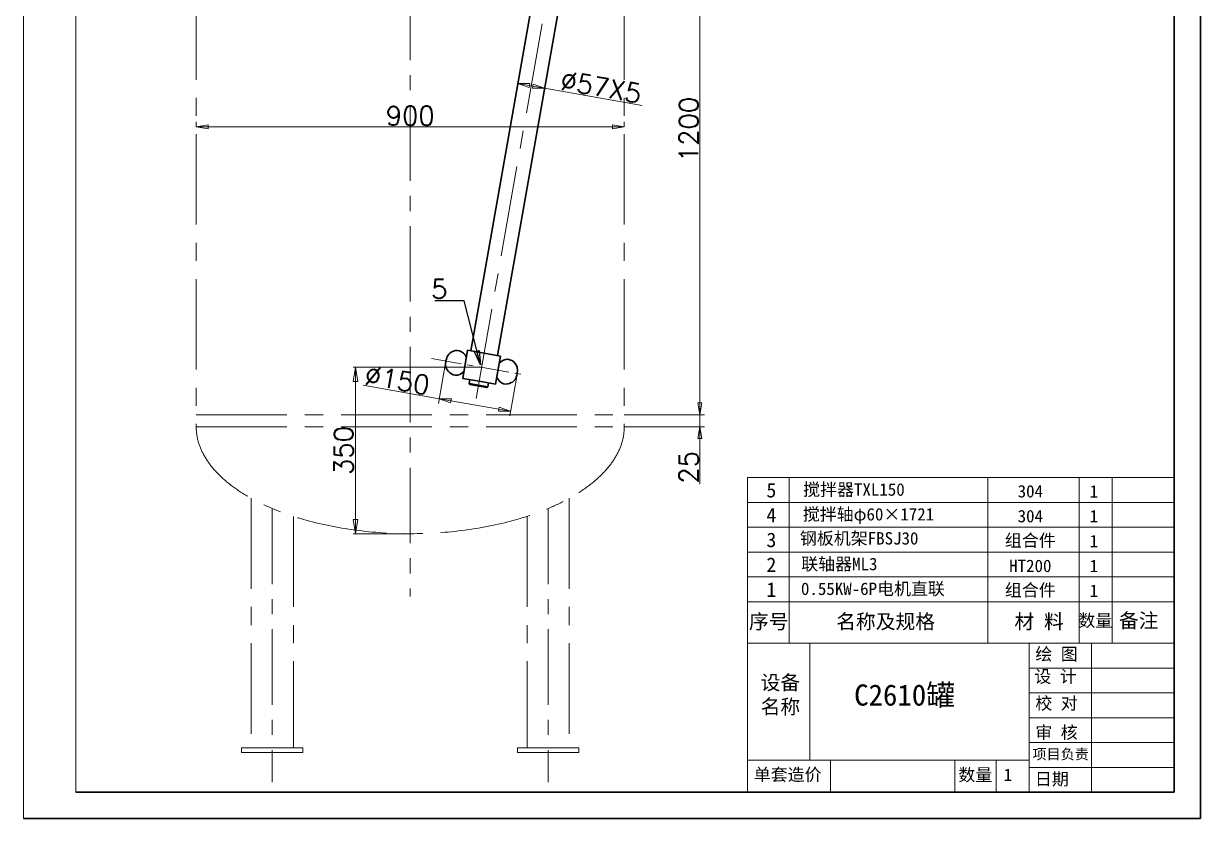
# Model space of a CAD drawing. Extents: x -654 to 1821, y -799 to 2742.
# Drawn here: x -654 to 1821, y -799 to 872 of the extents above; entities that cross this region are included whole.
import ezdxf

# ---------------------------------------------------------------- set-up
doc = ezdxf.new("R2010")
doc.units = 0
doc.linetypes.add('CENTER', pattern=[50.8, 31.75, -6.35, 6.35, -6.35])
doc.linetypes.add('CENTERX2', pattern=[101.6, 63.5, -12.7, 12.7, -12.7])
doc.layers.get('0').update_dxf_attribs({"linetype": 'CONTINUOUS', "lineweight": 35})
doc.layers.get('DEFPOINTS').update_dxf_attribs({"linetype": 'CONTINUOUS'})
for name, color, linetype, lineweight in [('CENTER', 1, 'CENTER', 20), ('CENTER2', 3, 'CENTERX2', 20), ('DIM', 4, 'CONTINUOUS', 15)]:
    doc.layers.add(name, color=color, linetype=linetype, lineweight=lineweight)
doc.styles.get("Standard").update_dxf_attribs({"font": 'simplex.shx'})
doc.dimstyles.get("Standard").update_dxf_attribs({"dimtxt": 0.18, "dimasz": 0.18, "dimexe": 0.18, "dimexo": 0.0625, "dimgap": 0.09, "dimtad": 0, "dimtih": 1, "dimtoh": 1, "dimdec": 4, "dimzin": 0, "dimdsep": 46, "dimtxsty": 'Standard', "dimcen": 0.09, "dimadec": 0, "dimazin": 0, "dimtfac": 1, "dimtdec": 4, "dimtofl": 0, "dimtmove": 0, "dimatfit": 3, "dimfxl": 0, "dimtolj": 1, "dimtzin": 0, "dimarcsym": 0})

# ---------------------------------------------------------------- blocks, each defined once
blk = doc.blocks.new('_CLOSED')
at = {"color": 0, "linetype": 'ByBlock'}
for p, q in [((-1, 0.167), (0, 0)), ((-1, 0.167), (-1, -0.167)), ((0, 0), (-1, -0.167)), ((0, 0), (-1, 0))]:
    blk.add_line(p, q, dxfattribs=at)
blk = doc.blocks.new('*D3')
at = {"layer": 'DEFPOINTS', "color": 0}
for p in [(234.3, 162.8), (383.8, 134.4), (370.2, 57.1)]:
    blk.add_point(p, dxfattribs=at)
at = {"layer": 'DIM', "color": 0}
for p, q in [((234.3, 162.8), (218.6, 73.7)), ((383.8, 134.4), (368.4, 47.3)), ((220.3, 83.5), (60.3, 111.8)), ((345.6, 61.5), (244.9, 79.2))]:
    blk.add_line(p, q, dxfattribs=at)
at = {"layer": 'DIM', "color": 0, "xscale": 25, "yscale": 25, "zscale": 25}
for p, rotation in [((220.3, 83.5), 170.0000000000057), ((370.2, 57.1), 350.0000000000057)]:
    blk.add_blockref('_CLOSED', p, dxfattribs=dict(at, rotation=rotation))
at = {"layer": 'DIM', "color": 0, "insert": (132, 122.5), "char_height": 40, "attachment_point": 5, "rotation": 350}
blk.add_mtext('\\A1;%%c150', dxfattribs=at)
blk = doc.blocks.new('_DotSmall')
at = {"color": 0, "linetype": 'ByBlock', "const_width": 0.5}
blk.add_lwpolyline([(-0.0625, 0, 1), (0.0625, 0, 1)], format="xyb", close=True, dxfattribs=at)
blk = doc.blocks.new('*D5')
at = {"layer": 'DEFPOINTS', "color": 0}
for p in [(699.4, 1249.6), (609.2, 49.6), (767.9, 49.6)]:
    blk.add_point(p, dxfattribs=at)
at = {"layer": 'DIM', "color": 0}
for p, q in [((699.4, 1249.6), (777.9, 1249.6)), ((767.9, 1224.6), (767.9, 74.6)), ((609.2, 49.6), (777.9, 49.6))]:
    blk.add_line(p, q, dxfattribs=at)
at = {"layer": 'DIM', "color": 0, "xscale": 25, "yscale": 25, "zscale": 25}
for p, rotation in [((767.9, 1249.6), 90), ((767.9, 49.6), 270)]:
    blk.add_blockref('_CLOSED', p, dxfattribs=dict(at, rotation=rotation))
at = {"layer": 'DIM', "color": 0, "insert": (744.9, 649.6), "char_height": 40, "attachment_point": 5, "rotation": 90}
blk.add_mtext('\\A1;1200', dxfattribs=at)
blk = doc.blocks.new('*D6')
at = {"layer": 'DEFPOINTS', "color": 0}
for p in [(609.2, 49.6), (609.2, 24.6), (767.9, 24.6)]:
    blk.add_point(p, dxfattribs=at)
at = {"layer": 'DIM', "color": 0}
for p, q in [((767.9, 74.6), (767.9, 99.6)), ((609.2, 49.6), (777.9, 49.6)), ((767.9, 49.6), (767.9, 24.6)), ((609.2, 24.6), (777.9, 24.6)), ((767.9, -0.4), (767.9, -96.2))]:
    blk.add_line(p, q, dxfattribs=at)
at = {"layer": 'DIM', "color": 0, "xscale": 25, "yscale": 25, "zscale": 25}
for p, rotation in [((767.9, 49.6), 270), ((767.9, 24.6), 90)]:
    blk.add_blockref('_CLOSED', p, dxfattribs=dict(at, rotation=rotation))
at = {"layer": 'DIM', "color": 0, "insert": (744.9, -60.8), "char_height": 40, "attachment_point": 5, "rotation": 90}
blk.add_mtext('\\A1;25', dxfattribs=at)
blk = doc.blocks.new('*D7')
at = {"layer": 'DEFPOINTS', "color": 0}
for p in [(-290.8, 655.4), (609.2, 655.4), (609.2, 655.4)]:
    blk.add_point(p, dxfattribs=at)
at = {"layer": 'DIM', "color": 0}
for p, q in [((-290.8, 655.4), (-290.8, 665.4)), ((-265.8, 655.4), (584.2, 655.4)), ((609.2, 655.4), (609.2, 665.4))]:
    blk.add_line(p, q, dxfattribs=at)
at = {"layer": 'DIM', "color": 0, "xscale": 25, "yscale": 25, "zscale": 25, "rotation": 180}
blk.add_blockref('_CLOSED', (-290.8, 655.4), dxfattribs=at)
at = {"layer": 'DIM', "color": 0, "xscale": 25, "yscale": 25, "zscale": 25}
blk.add_blockref('_CLOSED', (609.2, 655.4), dxfattribs=at)
at = {"layer": 'DIM', "color": 0, "insert": (159.2, 678.4), "char_height": 40, "attachment_point": 5}
blk.add_mtext('\\A1;900', dxfattribs=at)
blk = doc.blocks.new('*D58')
at = {"layer": 'DEFPOINTS', "color": 0}
for p in [(383.9, 737.5), (440.1, 727.6), (441.6, 736.5)]:
    blk.add_point(p, dxfattribs=at)
at = {"layer": 'DIM', "color": 0}
for p, q in [((383.9, 737.5), (387.2, 756.2)), ((440.1, 727.6), (443.4, 746.3)), ((410.1, 742), (417, 740.8)), ((441.6, 736.5), (646.6, 700.3))]:
    blk.add_line(p, q, dxfattribs=at)
at = {"layer": 'DIM', "color": 0, "xscale": 25, "yscale": 25, "zscale": 25}
for p, rotation in [((385.5, 746.3), 170.0000000000001), ((441.6, 736.5), 350.0000000000001)]:
    blk.add_blockref('_CLOSED', p, dxfattribs=dict(at, rotation=rotation))
at = {"layer": 'DIM', "color": 0, "insert": (560.4, 738.9), "char_height": 40, "attachment_point": 5, "rotation": 350}
blk.add_mtext('\\A1;%%c57X5', dxfattribs=at)
blk = doc.blocks.new('*D60')
at = {"layer": 'DEFPOINTS', "color": 0}
for p in [(44.3, 149.6), (309.2, 149.6), (159.2, -200.4)]:
    blk.add_point(p, dxfattribs=at)
at = {"layer": 'DIM', "color": 0}
for p, q in [((309.2, 149.6), (39.3, 149.6)), ((44.3, -170.4), (44.3, 119.6)), ((159.2, -200.4), (39.3, -200.4))]:
    blk.add_line(p, q, dxfattribs=at)
at = {"layer": 'DIM', "color": 0, "xscale": 30, "yscale": 30, "zscale": 30}
for p, rotation in [((44.3, 149.6), 90), ((44.3, -200.4), 270)]:
    blk.add_blockref('_CLOSED', p, dxfattribs=dict(at, rotation=rotation))
at = {"layer": 'DIM', "color": 0, "insert": (19.3, -25.4), "char_height": 40, "attachment_point": 5, "rotation": 90}
blk.add_mtext('\\A1;350', dxfattribs=at)

msp = doc.modelspace()

# ---------------------------------------------------------------- linework, layer by layer
at = {"color": 5}
for p, q in [((1765.67059, -744.23885), (1765.67059, 2742.00372)), ((1820.65864, -799.22691), (1820.65864, 2742.00372)), ((-543.82765, -744.23885), (1765.67059, -744.23885)), ((-653.80375, -799.22691), (1820.65864, -799.22691))]:
    msp.add_line(p, q, dxfattribs=at)
for p, q in [((487.53405, 1325.00633), (286.36057, 184.0948)), ((543.66809, 1315.10839), (342.49461, 174.19685)), ((279.95931, 185.22351), (269.54042, 126.13505)), ((314.42759, 179.14582), (279.95931, 185.22351)), ((314.42759, 179.14582), (348.89586, 173.06814)), ((348.89586, 173.06814), (338.47697, 113.97967)), ((304.0087, 120.05736), (269.54042, 126.13505)), ((284.31254, 123.53032), (282.92336, 115.65186)), ((282.92336, 115.65186), (284.54567, 113.33495)), ((282.92336, 115.65186), (322.31567, 108.70593)), ((284.54567, 113.33495), (319.99875, 107.08362)), ((304.0087, 120.05736), (338.47697, 113.97967)), ((322.31567, 108.70593), (319.99875, 107.08362)), ((323.70485, 116.5844), (322.31567, 108.70593))]:
    msp.add_line(p, q)
for points in [[(277.38201, 170.60691), (273.88906, 177.57751), (263.94661, 187.262), (243.52728, 182.47843), (236.39026, 173.72261), (234.27681, 162.81577)], [(272.11773, 140.75165), (266.45134, 135.39609), (253.7962, 129.69616), (236.24439, 141.17507), (232.53245, 151.84385), (234.27681, 162.81577)], [(346.31856, 158.45154), (351.98494, 163.8071), (364.64008, 169.50702), (382.19189, 158.02811), (385.90384, 147.35934), (384.15947, 136.38741)], [(341.05427, 128.59628), (344.54722, 121.62568), (354.48967, 111.94119), (374.909, 116.72476), (382.04602, 125.48057), (384.15947, 136.38741)]]:
    msp.add_open_spline(points, degree=3, knots=[0, 0, 0, 0, 21.8294357881, 42.5650862237, 69.6865078171, 69.6865078171, 69.6865078171, 69.6865078171])
at = {"layer": 'CENTER', "ltscale": 5}
for p, q in [((159.21814, 1462.33715), (159.21814, -332.49109)), ((-130.78186, -147.44491), (-130.78186, -722.90125)), ((449.21814, -147.44491), (449.21814, -722.90125))]:
    msp.add_line(p, q, dxfattribs=at)
at = {"layer": 'CENTER', "ltscale": 2}
msp.add_line((203.84234, 168.18219), (400.39402, 133.52483), dxfattribs=at)
at = {"layer": 'CENTER2', "ltscale": 3}
for p, q in [((297.65135, 84.00305), (671.94508, 2206.72828)), ((-290.78186, 1249.60159), (-290.78186, 24.60159)), ((609.21814, 1249.60159), (609.21814, 24.60159)), ((-290.78186, 49.60159), (609.21814, 49.60159)), ((-290.78186, 24.60159), (609.21814, 24.60159)), ((-175.28186, -125.90567), (-175.28186, -650.39841)), ((493.71814, -125.90567), (493.71814, -650.39841)), ((-86.28186, -163.96521), (-86.28186, -650.39841)), ((404.71814, -163.96521), (404.71814, -650.39841)), ((-195.28186, -650.39841), (-66.28186, -650.39841)), ((-195.28186, -660.39841), (-66.28186, -660.39841)), ((513.71814, -650.39841), (384.71814, -650.39841)), ((513.71814, -660.39841), (384.71814, -660.39841))]:
    msp.add_line(p, q, dxfattribs=at)
at = {"layer": 'CENTER2', "ltscale": 5}
for p, q in [((-195.28186, -650.39841), (-195.28186, -660.39841)), ((-66.28186, -650.39841), (-66.28186, -660.39841)), ((384.71814, -650.39841), (384.71814, -660.39841)), ((513.71814, -650.39841), (513.71814, -660.39841))]:
    msp.add_line(p, q, dxfattribs=at)
at = {"layer": 'CENTER2', "ltscale": 3}
msp.add_ellipse((159.21814, 24.60159), major_axis=(-450, 0), ratio=0.5, start_param=0, end_param=3.1415926536, dxfattribs=at)
at = {"layer": 'DIM', "color": 5}
for p, q in [((-653.80375, 2742.00372), (-653.80375, -799.22691)), ((-543.82765, 2742.00372), (-543.82765, -744.23885))]:
    msp.add_line(p, q, dxfattribs=at)
at = {"layer": 'DIM'}
for p, q in [((868.5295, -744.23885), (868.5295, -82.27067)), ((1765.67059, -82.27067), (868.5295, -82.27067)), ((955.63058, -430.67498), (955.63058, -82.27067)), ((1373.71574, -430.67498), (1373.71574, -82.27067)), ((1565.33811, -430.67498), (1565.33811, -82.27067)), ((1635.01897, -430.67498), (1635.01897, -82.27067)), ((1765.67059, -134.53132), (868.5295, -134.53132)), ((1765.67059, -186.79197), (868.5295, -186.79197)), ((1765.67059, -239.05261), (868.5295, -239.05261)), ((1765.67059, -291.31326), (868.5295, -291.31326)), ((1765.67059, -343.5739), (868.5295, -343.5739)), ((1765.67059, -430.67498), (868.5295, -430.67498)), ((999.18112, -676.312), (999.18112, -430.67498)), ((1460.81682, -744.23885), (1460.81682, -430.67498)), ((1591.46843, -744.23885), (1591.46843, -430.67498)), ((1765.67059, -482.93562), (1460.81682, -482.93562)), ((1765.67059, -535.19627), (1460.81682, -535.19627)), ((1765.67059, -587.45692), (1460.81682, -587.45692)), ((1765.67059, -639.71756), (1460.81682, -639.71756)), ((1460.81682, -676.312), (868.5295, -676.312)), ((1042.73165, -744.23885), (1042.73165, -676.312)), ((1304.03488, -744.23885), (1304.03488, -676.312)), ((1391.13596, -744.23885), (1391.13596, -676.312)), ((1765.67059, -691.97821), (1460.81682, -691.97821))]:
    msp.add_line(p, q, dxfattribs=at)

# ---------------------------------------------------------------- texts
at = {"layer": 'DIM', "insert": (237.48983, 294.117), "char_height": 40, "attachment_point": 9}
msp.add_mtext('\\A1;5', dxfattribs=at)
at = {"layer": 'DIM'}
for s, insert, char_height, width, attachment_point in [('\\f宋体|b0|i0|c134|p2;5', (908.12579, -93.64865), 30.4853766, 87.5600988, 1), ('{\\f宋体|b0|i0|c134|p2;搅拌器TXL150}', (985.27462, -94.41316), 26.1303228, 285.591, 1), ('\\f宋体|b0|i0|c134|p2;304', (1462.95442, -111.39787), 26.1303228, 98.7245401, 5), ('\\f宋体|b0|i0|c134|p2;1', (1596.58317, -111.39787), 26.1303228, 418.5729315, 5), ('\\f宋体|b0|i0|c134|p2;4', (908.12579, -145.90929), 30.4853766, 87.5600988, 1), ('{\\f宋体|b0|i0|c134|p2;搅拌轴φ60×1721}', (984.5716, -146.45605), 26.1303228, 389.1441, 1), ('\\f宋体|b0|i0|c134|p2;304', (1462.95442, -163.65852), 26.1303228, 103.3207637, 5), ('\\f宋体|b0|i0|c134|p2;1', (1596.58317, -163.65852), 26.1303228, 418.5729315, 5), ('{\\f宋体|b0|i0|c134|p2;钢板机架FBSJ30}', (978.49965, -197.0773), 26.1303228, 309.8054, 1), ('\\f宋体|b0|i0|c134|p2;组合件', (1462.95442, -215.91916), 26.1303228, 172.2846244, 5), ('\\f宋体|b0|i0|c134|p2;3', (908.12579, -198.16994), 30.4853766, 87.5600988, 1), ('\\f宋体|b0|i0|c134|p2;1', (1596.58317, -215.91916), 26.1303228, 418.5729315, 5), ('{\\f宋体|b0|i0|c134|p2;联轴器ML3}', (981.31688, -250.97735), 26.1303228, 326.4559, 1), ('\\f宋体|b0|i0|c134|p2;2', (908.12579, -250.43058), 30.4853766, 87.5600988, 1), ('\\f宋体|b0|i0|c134|p2;HT200', (1462.95442, -268.17981), 26.1303228, 158.6565577, 5), ('\\f宋体|b0|i0|c134|p2;1', (1596.58317, -268.17981), 26.1303228, 418.5729315, 5), ('\\f宋体|b0|i0|c134|p2;1', (908.12579, -302.69123), 30.4853766, 87.5600988, 1), ('{\\f宋体|b0|i0|c134|p2;0.55KW-6P电机直联}', (980.72821, -303.16541), 26.1303228, 432.7928, 1), ('\\f宋体|b0|i0|c134|p2;组合件', (1462.95442, -320.44045), 26.1303228, 168.5678706, 5), ('\\f宋体|b0|i0|c134|p2;1', (1596.58317, -320.44045), 26.1303228, 418.5729315, 5), ('\\f宋体|b0|i0|c134|p2;序号', (871.47285, -369.84334), 30.4853766, 81.4508293, 1), ('\\f宋体|b0|i0|c134|p2;名称及规格', (1054.73752, -369.84333), 30.4853766, 417.4362625, 1), ('\\f宋体|b0|i0|c134|p2;材 料', (1429.41192, -369.84333), 30.4853766, 191.4098409, 1), ('\\f宋体|b0|i0|c134|p2;数量', (1563.94827, -369.84334), 26.1303228, 81.4508293, 1), ('\\f宋体|b0|i0|c134|p2;备注', (1649.32951, -367.80842), 30.4853766, 130.3215011, 1), ('\\f宋体|b0|i0|c134|p2;绘 图', (1473.49008, -440.51428), 26.1303228, 126.341853, 1), ('\\f宋体|b0|i0|c134|p2;设备\\P名称', (895.90814, -498.04281), 30.4853766, 124.2131027, 1), ('\\f宋体|b0|i0|c134|p2;设 计', (1471.5758, -487.57356), 26.1303228, 126.341853, 1), ('{\\f宋体|b0|i0|c134|p2;C2610罐}', (1092.54636, -517.36931), 44.5536, 319.5108, 1), ('\\f宋体|b0|i0|c134|p2;校 对', (1473.49007, -543.79033), 26.1303228, 126.341853, 1), ('\\f宋体|b0|i0|c134|p2;审 核', (1473.49008, -605.1598), 26.1303228, 126.341853, 1), ('\\f宋体|b0|i0|c134|p2;项目负责', (1467.38126, -653.1061), 21.775269, 126.341853, 1), ('\\f宋体|b0|i0|c134|p2;单套造价', (881.45858, -693.93497), 26.1303228, 177.9257233, 1), ('\\f宋体|b0|i0|c134|p2;数量', (1311.68392, -694.44213), 26.1303228, 87.9407305, 1), ('{\\f宋体|b0|i0|c134|p2;1}', (1406.8813, -694.44213), 26.1303228, 87.9407, 1), ('\\f宋体|b0|i0|c134|p2;日期', (1472.49968, -703.19676), 26.1303228, 130.8876581, 1)]:
    msp.add_mtext(s, dxfattribs=dict(at, insert=insert, char_height=char_height, width=width, attachment_point=attachment_point))

# ---------------------------------------------------------------- dimensions: what is measured, and where the dimension line sits
for base, p1, p2, override, picture, middle in [((767.94335, 49.60159), (699.39221, 1249.60159), (609.21814, 49.60159), {"dimtxt": 40, "dimasz": 25, "dimexe": 10, "dimexo": 0, "dimgap": 3, "dimtad": 1, "dimtih": 0, "dimtoh": 0, "dimzin": 8, "dimblk1": 'CLOSED', "dimblk2": 'CLOSED', "dimsah": 1, "dimcen": 2.5, "dimtfac": 0.6, "dimtofl": 1, "dimldrblk": 'DotSmall', "dimtzin": 8}, '*D5', (744.94335, 649.60159)), ((44.2665, 149.60159), (159.21814, -200.39841), (309.21814, 149.60159), {"dimtxt": 40, "dimasz": 30, "dimexe": 5, "dimexo": 0, "dimgap": 5, "dimtad": 1, "dimtih": 0, "dimtoh": 0, "dimzin": 8, "dimblk1": 'CLOSED', "dimblk2": 'CLOSED', "dimsah": 1, "dimcen": 2.5, "dimtfac": 0.6, "dimtofl": 1, "dimldrblk": 'DotSmall', "dimtzin": 8}, '*D60', (19.2665, -25.39841)), ((767.94335, 24.60159), (609.21814, 49.60159), (609.21814, 24.60159), {"dimtxt": 40, "dimasz": 25, "dimexe": 10, "dimexo": 0, "dimgap": 3, "dimtad": 1, "dimtih": 0, "dimtoh": 0, "dimzin": 8, "dimblk1": 'CLOSED', "dimblk2": 'CLOSED', "dimsah": 1, "dimcen": 2.5, "dimtfac": 0.6, "dimtofl": 1, "dimldrblk": 'DotSmall', "dimtzin": 8}, '*D6', (744.94335, -60.77936))]:
    dim = msp.add_linear_dim(base=base, p1=p1, p2=p2, angle=90, dimstyle='Standard', override=override, dxfattribs=at)
    dim.commit()
    dim.dimension.update_dxf_attribs({"geometry": picture, "text_midpoint": middle})
dim = msp.add_aligned_dim(p1=(383.9343, 737.46294), p2=(440.06834, 727.56499), distance=9.02277, text='%%c<>X5', dimstyle='Standard', override={"dimtxt": 40, "dimasz": 25, "dimexe": 10, "dimexo": 0, "dimgap": 3, "dimtad": 1, "dimtih": 0, "dimtoh": 0, "dimzin": 8, "dimblk1": 'CLOSED', "dimblk2": 'CLOSED', "dimsah": 1, "dimcen": 2.5, "dimtfac": 0.6, "dimtofl": 1, "dimldrblk": 'DotSmall', "dimtzin": 8}, dxfattribs=at)
dim.commit()
dim.dimension.update_dxf_attribs({"geometry": '*D58', "text_midpoint": (560.42948, 738.85885)})
dim = msp.add_linear_dim(base=(609.21814, 655.38285), p1=(-290.78186, 655.38285), p2=(609.21814, 655.38285), dimstyle='Standard', override={"dimtxt": 40, "dimasz": 25, "dimexe": 10, "dimexo": 0, "dimgap": 3, "dimtad": 1, "dimtih": 0, "dimtoh": 0, "dimzin": 8, "dimblk1": 'CLOSED', "dimblk2": 'CLOSED', "dimsah": 1, "dimcen": 2.5, "dimtfac": 0.6, "dimtofl": 1, "dimldrblk": 'DotSmall', "dimtzin": 8}, dxfattribs=at)
dim.commit()
dim.dimension.update_dxf_attribs({"geometry": '*D7', "text_midpoint": (159.21814, 678.38285)})
dim = msp.add_linear_dim(base=(370.18499, 57.11677), p1=(234.27681, 162.81577), p2=(383.8185, 134.43628), angle=350, text='%%c150', dimstyle='Standard', override={"dimtxt": 40, "dimasz": 25, "dimexe": 10, "dimexo": 0, "dimgap": 3, "dimtad": 1, "dimtih": 0, "dimtoh": 0, "dimzin": 8, "dimblk1": 'CLOSED', "dimblk2": 'CLOSED', "dimsah": 1, "dimcen": 2.5, "dimtfac": 0.6, "dimtofl": 1, "dimldrblk": 'DotSmall', "dimtzin": 8}, dxfattribs=at)
dim.commit()
dim.dimension.update_dxf_attribs({"geometry": '*D3', "text_midpoint": (128.00879, 99.81897), "dimtype": 160})

# ---------------------------------------------------------------- leaders
at = {"layer": 'DIM', "annotation_type": 0, "has_hookline": 1, "hookline_direction": 1, "text_width": 26.66667}
msp.add_leader([(306.6295, 154.46549), (272.48983, 289.117), (242.48983, 289.117)], dimstyle='Standard', override={"dimtxt": 40, "dimasz": 30, "dimexe": 5, "dimexo": 0, "dimgap": 5, "dimtad": 1, "dimtih": 0, "dimtoh": 0, "dimzin": 8, "dimcen": 2.5, "dimtfac": 0.6, "dimtofl": 1, "dimldrblk": 'CLOSED', "dimtzin": 8}, dxfattribs=at)

doc.saveas('drawing.dxf')
